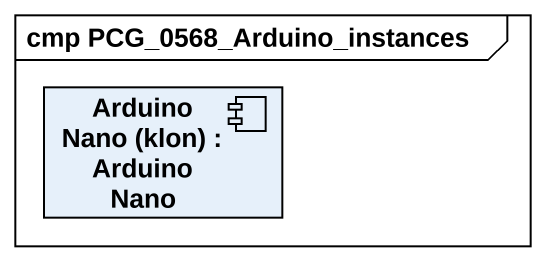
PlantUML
@startuml
mainframe cmp PCG_0568_Arduino_instances
component "Arduino Nano (klon) : Arduino Nano" as Arduino_Nano_klon
@enduml
